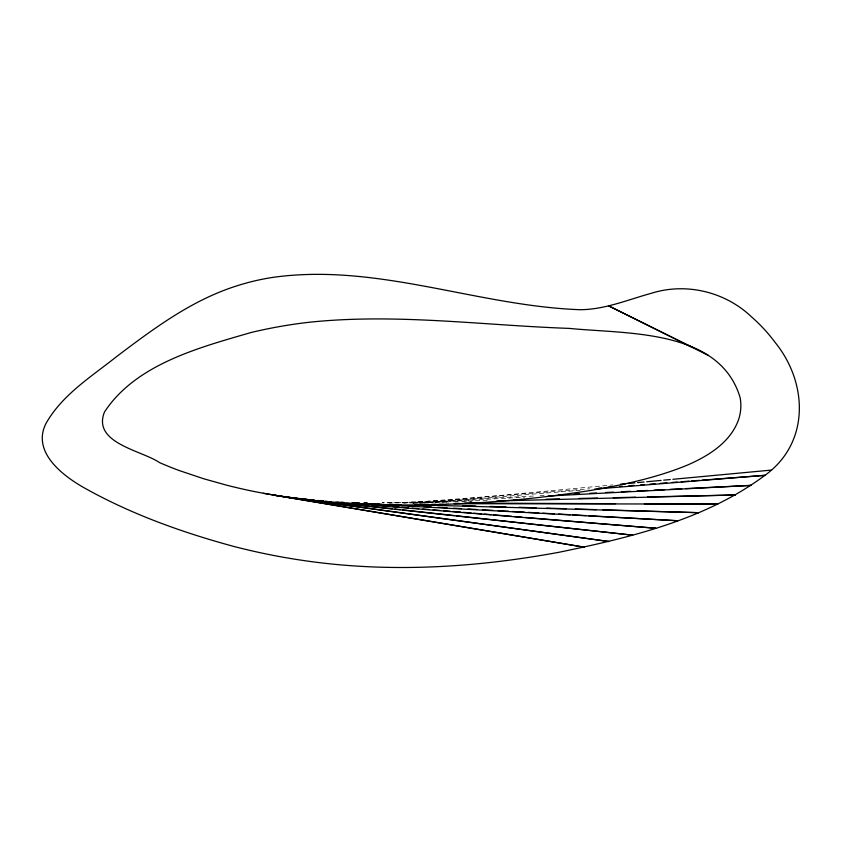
<?xml version="1.0" encoding="UTF-8"?>
<svg xmlns="http://www.w3.org/2000/svg" width="842" height="842" viewBox="0 0 842 842"><rect width="100%" height="100%" fill="white"/><g stroke="black" fill="none" stroke-linecap="round" stroke-linejoin="round"><path stroke-width="0.63" stroke-dasharray="4.21 3.16" d="M419.158 503.063L608.787 485.308M610.103 485.181L612.713 484.939M421.81 503.106L582.906 490.065M403.823 503.074L589.621 488.792M413.043 503.127L524.471 497.285M389.299 503.127L534.87 495.991M540.122 495.738L544.058 495.538M412.906 503.095L448.312 502.2M454.869 502.043L471.92 501.611M487.192 500.506L382.079 502.842L448.944 503.032M363.67 502.695L367.607 502.716M364.333 502.685L366.954 502.769"/><path stroke-width="1.26" d="M620.565 484.203L625.795 483.718M628.406 483.476L634.952 482.855M637.562 482.613L644.098 482.003M646.719 481.761L661.107 480.414M663.717 480.161L670.264 479.551M672.874 479.308L770.967 470.131M594.694 489.107L764.957 475.32C810.088 442.776 807.888 382.942 775.24 342.568A163.127 163.127 0 0 0 751.59 316.929C725.204 291.711 685.988 282.28 651.161 293.332C627.869 299.752 605.03 309.456 580.496 309.719C477.277 306.088 376.932 262.599 272.629 277.418A232.392 232.392 0 0 0 236.676 285.912C191.639 300.131 153.412 328.79 116.196 356.903C91.094 376.837 62.203 394.824 46.026 423.389C31.428 451.975 62.697 475.741 84.558 488.023C131.226 514.209 182.072 532.376 233.581 546.384A652.508 652.508 0 0 0 305.193 560.761C389.572 572.949 475.656 567.708 559.235 552.226C630.805 537.375 705.312 519.756 764.957 475.32L702.154 480.15M598.788 488.097L601.399 487.886M607.945 487.392L611.871 487.086M619.723 486.487L622.333 486.287M628.879 485.781L634.11 485.381M640.657 484.876L644.583 484.571M649.813 484.171L655.044 483.771M660.286 483.371L666.822 482.866M672.053 482.466L677.294 482.056M681.22 481.761L689.061 481.15M691.682 480.95L699.534 480.35M548.068 496.043L751.264 485.381L685.693 488.602M372.259 503.958C332.39 503.905 292.511 499.001 253.389 491.349A555.488 555.488 0 0 1 226.498 485.139L203.869 478.814L179.251 470.552A372.806 372.806 0 0 1 159.57 462.616C141.94 450.449 91.904 443.208 104.471 412.022C135.878 364.07 199.28 347.588 251.148 332.485A485.066 485.066 0 0 1 308.835 322.297C395.582 313.087 482.55 325.37 569.287 328.391C626.459 334.2 719.678 328.59 740.16 397.75A44.3 44.3 0 0 1 738.708 419.242C730.814 442.071 708.753 455.817 687.672 464.984C656.518 477.846 623.333 484.803 590.231 490.507C516.072 502.242 440.734 506.821 365.702 504.284L378.805 503.958M558.478 494.833L561.098 494.707M574.212 494.065L579.464 493.801M589.958 493.296L596.515 492.97M605.693 492.517L613.565 492.138M621.428 491.749L630.605 491.296M637.162 490.981L647.656 490.465M654.213 490.139L664.706 489.623M669.958 489.37L681.757 488.792M496.833 500.979L735.498 494.98L647.477 496.938M359.745 503.337L350.546 503.548L359.734 503.558M513.462 499.916L522.661 499.716M546.311 499.19L559.446 498.896M579.159 498.464L597.546 498.054M613.313 497.696L635.647 497.201M454.185 503.695L717.868 504.084L644.404 503.8M343.999 502.621L336.126 502.59L343.999 502.811M464.689 503.095L615.544 503.684M354.514 503.106L359.766 503.253M414.917 504.79L698.576 512.683L602.893 509.82M331.569 501.706L322.391 501.432L331.569 501.937L325.023 501.369M433.809 504.768L445.607 505.116M462.647 505.632L475.751 506.021M490.17 506.452L505.895 506.926M519.009 507.316L536.049 507.821M546.532 508.136L566.192 508.726M575.37 509L596.336 509.631M336.821 502.221L343.378 502.579M352.556 503.074L359.113 503.432M368.301 503.926L381.415 504.642M384.036 504.79L677.821 520.745L588.653 515.746M314.582 500.39L309.34 500.095L322.412 501.158M317.202 500.537L322.454 500.832M377.521 503.916L381.458 504.137M393.267 504.8L399.824 505.168M407.686 505.61L415.559 506.053M423.421 506.495L431.293 506.937M437.851 507.294L447.028 507.81M453.585 508.179L461.448 508.621M468.005 508.989L477.182 509.505M482.434 509.799L492.928 510.389M498.169 510.684L508.663 511.273M512.589 511.483L524.398 512.147M528.334 512.368L538.817 512.957M542.753 513.178L554.552 513.841M558.488 514.062L570.287 514.725M572.918 514.872L586.032 515.609M335.484 502.221L343.325 502.863M345.946 503.074L655.802 528.25L524.829 517.43M307.414 499.464L296.931 498.601L632.742 535.175L456.332 515.778M310.035 499.674L313.961 500.001L309.982 499.685M320.507 500.548L323.128 500.758M341.463 502.274L344.083 502.495M351.945 503.148L357.187 503.579M361.113 503.905L367.659 504.442M371.585 504.768L378.142 505.305M382.068 505.632L387.309 506.063M392.54 506.495L399.097 507.042M401.718 507.252L408.265 507.8M412.191 508.126L418.737 508.663M422.673 508.989L429.22 509.526M433.146 509.852L439.692 510.399M443.629 510.715L450.175 511.262M452.796 511.473L460.648 512.125M463.268 512.346L471.131 512.988M473.751 513.21L481.613 513.862M484.224 514.073L490.781 514.62M493.401 514.83L511.736 516.346M514.357 516.567L522.208 517.209M292.995 497.811L285.164 496.948L608.819 541.501L301.352 498.969M295.616 498.106L299.531 498.538M302.141 498.822L307.372 499.401M317.823 500.548L323.054 501.116M325.665 501.411L330.895 501.979M333.506 502.274L338.737 502.842M341.347 503.137L346.578 503.705M349.188 503.99L368.785 506.147M371.396 506.442L392.309 508.736M394.919 509.021L400.15 509.599M402.76 509.884L453.722 515.493M298.742 498.611L273.997 495.18L584.253 547.184L263.409 493.307M691.956 347.146L608.713 305.899L708.069 355.261M400.845 504.779L398.234 505.021L400.855 504.811"/></g></svg>
